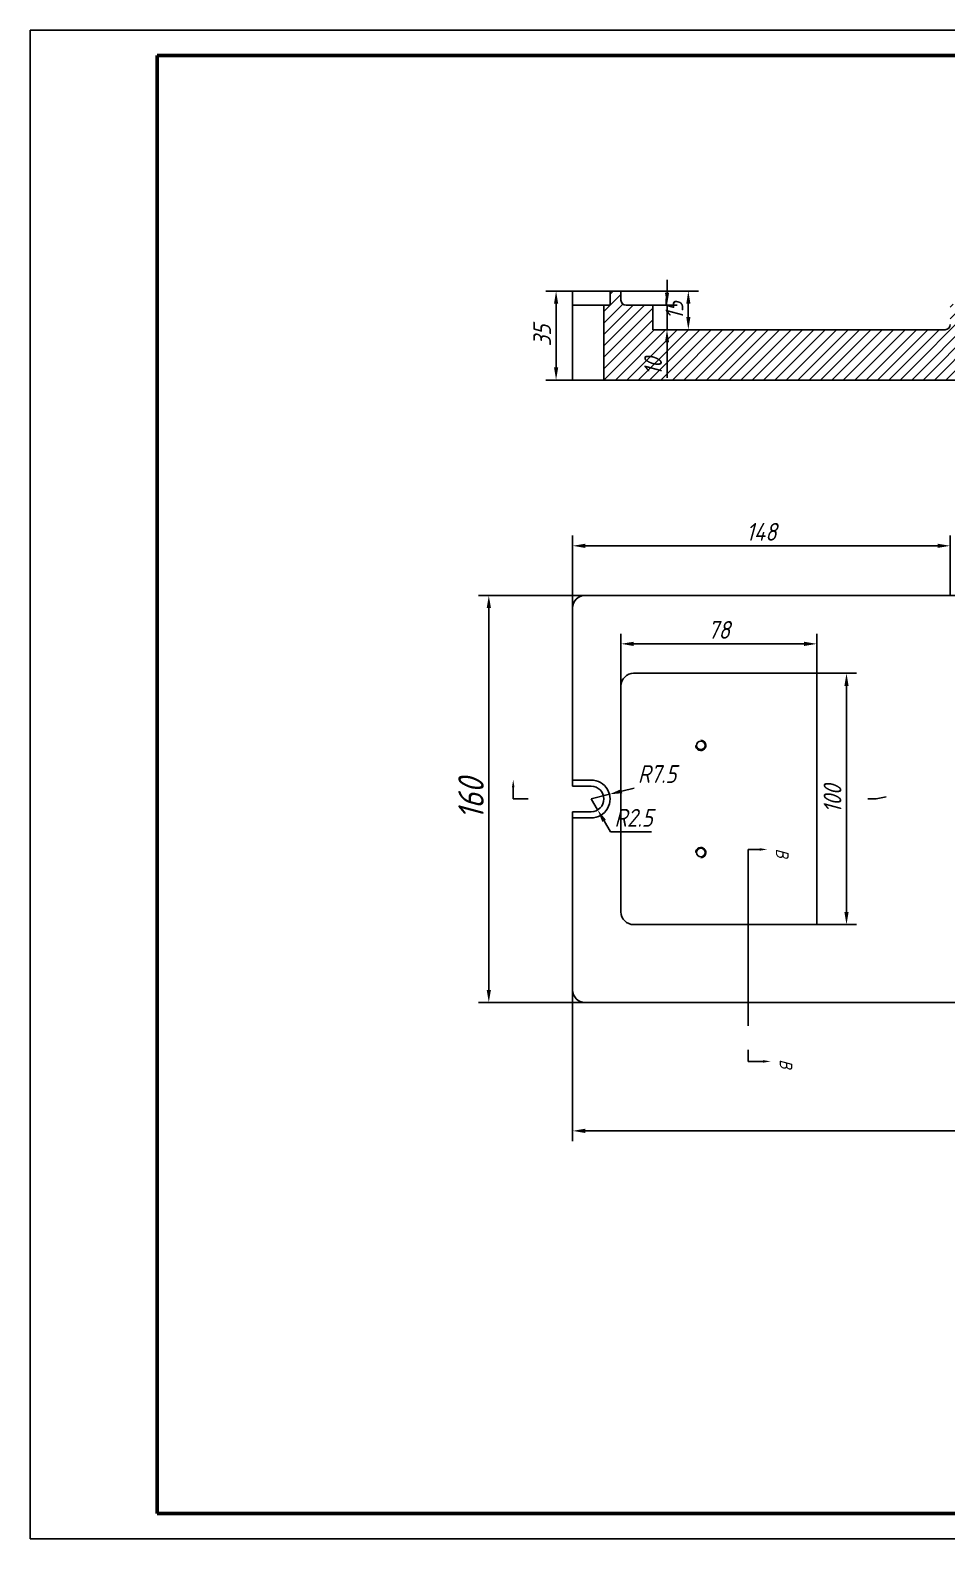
# Model space of a CAD drawing. Header units: millimetres. Extents: x 0 to 420, y 0 to 297.
# Drawn here: x 0 to 180.6, y 0 to 297 of the extents above; entities that cross this region are included whole.
import ezdxf

# ---------------------------------------------------------------- set-up
doc = ezdxf.new("R2010")
doc.units = ezdxf.units.MM
doc.linetypes.add('CENTER', pattern=[50.8, 31.75, -6.35, 6.35, -6.35])
for name, color, linetype, lineweight in [('中心线', 1, 'CENTER', 15), ('分面线', 4, 'Continuous', 50), ('剖面符号', 6, 'Continuous', 25), ('图框标题栏-粗实线', 7, 'Continuous', 50), ('图框标题栏-细实线', 3, 'Continuous', 25), ('尺寸', 2, 'Continuous', 25), ('文字及注释', 4, 'Continuous', 25), ('细实线', 3, 'Continuous', 25)]:
    doc.layers.add(name, color=color, linetype=linetype, lineweight=lineweight)
doc.styles.add('工程字体', font='gbeitc.shx', dxfattribs={"bigfont": 'gbcbig.shx'})
doc.dimstyles.new('国标', dxfattribs={"dimtxt": 3.5, "dimasz": 2.5, "dimexe": 2, "dimexo": 0, "dimgap": 1, "dimtad": 1, "dimdec": 3, "dimdsep": 46, "dimtxsty": '工程字体', "dimcen": 2.5, "dimclrd": 256, "dimclre": 256, "dimclrt": 256, "dimazin": 2, "dimtm": 1e-09, "dimtfac": 0.7, "dimtdec": 3, "dimtmove": 0, "dimatfit": 2, "dimfxl": 2, "dimlwd": -1, "dimlwe": -1, "dimarcsym": 0})
doc.dimstyles.new('国标$4', dxfattribs={"dimtxt": 3.5, "dimasz": 2.5, "dimexe": 2, "dimexo": 0, "dimgap": 1, "dimtad": 1, "dimtoh": 1, "dimdec": 3, "dimdsep": 46, "dimtxsty": '工程字体', "dimcen": 2.5, "dimclrd": 256, "dimclre": 256, "dimclrt": 256, "dimazin": 2, "dimtm": 1e-09, "dimtfac": 0.7, "dimtdec": 3, "dimtmove": 0, "dimatfit": 2, "dimfxl": 2, "dimlwd": -1, "dimlwe": -1, "dimarcsym": 0})

# ---------------------------------------------------------------- blocks, each defined once
blk = doc.blocks.new('*D32')
at = {"layer": 'Defpoints', "color": 0, "lineweight": -3, "transparency": 16777216}
for p in [(110.5, 145.65), (111.78, 143.5)]:
    blk.add_point(p, dxfattribs=at)
at = {"layer": '尺寸', "transparency": 16777216}
for p, q in [((110.5, 145.65), (111.78, 143.5)), ((113.05, 141.34), (114.32, 139.19)), ((114.32, 139.19), (122.39, 139.19))]:
    blk.add_line(p, q, dxfattribs=at)
at = {"layer": '尺寸', "lineweight": -3, "transparency": 16777216}
blk.add_solid([(113.41, 141.56), (112.69, 141.13), (111.78, 143.5)], dxfattribs=at)
at = {"layer": '尺寸', "lineweight": -3, "transparency": 16777216, "insert": (118.85, 141.94), "char_height": 3.5, "attachment_point": 5, "style": '工程字体'}
blk.add_mtext('R2.5', dxfattribs=at)
blk = doc.blocks.new('*D33')
at = {"layer": 'Defpoints', "color": 0, "lineweight": -3, "transparency": 16777216}
for p in [(110.5, 145.65), (114.11, 146.57)]:
    blk.add_point(p, dxfattribs=at)
at = {"layer": '尺寸', "transparency": 16777216}
for p, q in [((110.5, 145.65), (114.11, 146.57)), ((116.53, 147.19), (118.95, 147.81))]:
    blk.add_line(p, q, dxfattribs=at)
at = {"layer": '尺寸', "lineweight": -3, "transparency": 16777216}
blk.add_solid([(116.43, 147.6), (116.63, 146.79), (114.11, 146.57)], dxfattribs=at)
at = {"layer": '尺寸', "lineweight": -3, "transparency": 16777216, "insert": (123.49, 150.56), "char_height": 3.5, "attachment_point": 5, "style": '工程字体'}
blk.add_mtext('R7.5', dxfattribs=at)
blk = doc.blocks.new('*D36')
at = {"layer": 'Defpoints', "color": 0, "lineweight": -3, "transparency": 16777216}
for p in [(109.34, 185.73), (90.34, 105.57), (109.34, 105.57)]:
    blk.add_point(p, dxfattribs=at)
at = {"layer": '尺寸', "transparency": 16777216}
for p, q in [((109.34, 185.73), (88.34, 185.73)), ((90.34, 183.23), (90.34, 108.07)), ((109.34, 105.57), (88.34, 105.57))]:
    blk.add_line(p, q, dxfattribs=at)
at = {"layer": '尺寸', "lineweight": -3, "transparency": 16777216}
for points in [[(89.93, 183.23), (90.76, 183.23), (90.34, 185.73)], [(89.93, 108.07), (90.76, 108.07), (90.34, 105.57)]]:
    blk.add_solid(points, dxfattribs=at)
at = {"layer": '尺寸', "lineweight": -3, "transparency": 16777216, "insert": (86.84, 145.65), "char_height": 3.5, "attachment_point": 5, "rotation": 90, "style": '工程字体'}
blk.add_mtext('{\\H1.4286x;160}', dxfattribs=at)
blk = doc.blocks.new('*D37')
at = {"layer": 'Defpoints', "color": 0, "lineweight": -3, "transparency": 16777216}
for p in [(106.84, 108.07), (273.16, 108.07), (273.16, 80.31)]:
    blk.add_point(p, dxfattribs=at)
at = {"layer": '尺寸', "transparency": 16777216}
for p, q in [((106.84, 108.07), (106.84, 78.31)), ((273.16, 108.07), (273.16, 78.31)), ((109.34, 80.31), (270.66, 80.31))]:
    blk.add_line(p, q, dxfattribs=at)
at = {"layer": '尺寸', "lineweight": -3, "transparency": 16777216}
for points in [[(109.34, 80.73), (109.34, 79.89), (106.84, 80.31)], [(270.66, 80.73), (270.66, 79.89), (273.16, 80.31)]]:
    blk.add_solid(points, dxfattribs=at)
at = {"layer": '尺寸', "lineweight": -3, "transparency": 16777216, "insert": (190, 83.81), "char_height": 3.5, "attachment_point": 5, "style": '工程字体'}
blk.add_mtext('{\\H1.4286x;330}', dxfattribs=at)
blk = doc.blocks.new('*D55')
at = {"layer": 'Defpoints', "color": 0, "lineweight": -3, "transparency": 16777216}
for p in [(106.84, 245.64), (103.59, 228.13), (106.84, 228.13)]:
    blk.add_point(p, dxfattribs=at)
at = {"layer": '尺寸', "transparency": 16777216}
for p, q in [((106.84, 245.64), (101.59, 245.64)), ((103.59, 243.14), (103.59, 230.63)), ((106.84, 228.13), (101.59, 228.13))]:
    blk.add_line(p, q, dxfattribs=at)
at = {"layer": '尺寸', "lineweight": -3, "transparency": 16777216}
for points in [[(103.18, 243.14), (104.01, 243.14), (103.59, 245.64)], [(103.18, 230.63), (104.01, 230.63), (103.59, 228.13)]]:
    blk.add_solid(points, dxfattribs=at)
at = {"layer": '尺寸', "lineweight": -3, "transparency": 16777216, "insert": (100.84, 236.88), "char_height": 3.5, "attachment_point": 5, "rotation": 90, "style": '工程字体'}
blk.add_mtext('35', dxfattribs=at)
blk = doc.blocks.new('*D61')
at = {"layer": 'Defpoints', "color": 0, "lineweight": -3, "transparency": 16777216}
for p in [(154.94, 176.19), (116.37, 165.24), (154.94, 165.24)]:
    blk.add_point(p, dxfattribs=at)
at = {"layer": '尺寸', "transparency": 16777216}
for p, q in [((116.37, 165.24), (116.37, 178.19)), ((118.87, 176.19), (152.44, 176.19)), ((154.94, 165.24), (154.94, 178.19))]:
    blk.add_line(p, q, dxfattribs=at)
at = {"layer": '尺寸', "lineweight": -3, "transparency": 16777216}
for points in [[(118.87, 176.6), (118.87, 175.77), (116.37, 176.19)], [(152.44, 176.6), (152.44, 175.77), (154.94, 176.19)]]:
    blk.add_solid(points, dxfattribs=at)
at = {"layer": '尺寸', "lineweight": -3, "transparency": 16777216, "insert": (135.66, 178.94), "char_height": 3.5, "attachment_point": 5, "style": '工程字体'}
blk.add_mtext('78', dxfattribs=at)
blk = doc.blocks.new('*D62')
at = {"layer": 'Defpoints', "color": 0, "lineweight": -3, "transparency": 16777216}
for p in [(154.94, 170.39), (154.94, 120.91), (160.79, 120.91)]:
    blk.add_point(p, dxfattribs=at)
at = {"layer": '尺寸', "transparency": 16777216}
for p, q in [((154.94, 170.39), (162.79, 170.39)), ((160.79, 167.89), (160.79, 123.41)), ((154.94, 120.91), (162.79, 120.91))]:
    blk.add_line(p, q, dxfattribs=at)
at = {"layer": '尺寸', "lineweight": -3, "transparency": 16777216}
for points in [[(160.38, 167.89), (161.21, 167.89), (160.79, 170.39)], [(160.38, 123.41), (161.21, 123.41), (160.79, 120.91)]]:
    blk.add_solid(points, dxfattribs=at)
at = {"layer": '尺寸', "lineweight": -3, "transparency": 16777216, "insert": (158.04, 145.65), "char_height": 3.5, "attachment_point": 5, "rotation": 90, "style": '工程字体'}
blk.add_mtext('100', dxfattribs=at)
blk = doc.blocks.new('*D64')
at = {"layer": 'Defpoints', "color": 0, "lineweight": -3, "transparency": 16777216}
for p in [(181.22, 195.49), (181.22, 185.73), (106.84, 183.23)]:
    blk.add_point(p, dxfattribs=at)
at = {"layer": '尺寸', "transparency": 16777216}
for p, q in [((106.84, 183.23), (106.84, 197.49)), ((181.22, 185.73), (181.22, 197.49)), ((109.34, 195.49), (178.72, 195.49))]:
    blk.add_line(p, q, dxfattribs=at)
at = {"layer": '尺寸', "lineweight": -3, "transparency": 16777216}
for points in [[(109.34, 195.9), (109.34, 195.07), (106.84, 195.49)], [(178.72, 195.9), (178.72, 195.07), (181.22, 195.49)]]:
    blk.add_solid(points, dxfattribs=at)
at = {"layer": '尺寸', "lineweight": -3, "transparency": 16777216, "insert": (144.03, 198.24), "char_height": 3.5, "attachment_point": 5, "style": '工程字体'}
blk.add_mtext('148', dxfattribs=at)
blk = doc.blocks.new('*D70')
at = {"layer": 'Defpoints', "color": 0, "lineweight": -3, "transparency": 16777216}
for p in [(116.37, 245.64), (122.65, 238.04), (129.64, 238.04)]:
    blk.add_point(p, dxfattribs=at)
at = {"layer": '尺寸', "transparency": 16777216}
for p, q in [((116.37, 245.64), (131.64, 245.64)), ((129.64, 243.14), (129.64, 240.54)), ((122.65, 238.04), (131.64, 238.04))]:
    blk.add_line(p, q, dxfattribs=at)
at = {"layer": '尺寸', "lineweight": -3, "transparency": 16777216}
for points in [[(129.23, 243.14), (130.06, 243.14), (129.64, 245.64)], [(129.23, 240.54), (130.06, 240.54), (129.64, 238.04)]]:
    blk.add_solid(points, dxfattribs=at)
at = {"layer": '尺寸', "lineweight": -3, "transparency": 16777216, "insert": (126.89, 241.84), "char_height": 3.5, "attachment_point": 5, "rotation": 90, "style": '工程字体'}
blk.add_mtext('15', dxfattribs=at)
blk = doc.blocks.new('*D71')
at = {"layer": 'Defpoints', "color": 0, "lineweight": -3, "transparency": 16777216}
for p in [(122.65, 242.84), (122.65, 238.04), (125.44, 238.04)]:
    blk.add_point(p, dxfattribs=at)
at = {"layer": '尺寸', "transparency": 16777216}
for p, q in [((125.44, 245.34), (125.44, 247.84)), ((122.65, 242.84), (127.44, 242.84)), ((125.44, 242.84), (125.44, 238.04)), ((122.65, 238.04), (127.44, 238.04)), ((125.44, 235.54), (125.44, 228.56))]:
    blk.add_line(p, q, dxfattribs=at)
at = {"layer": '尺寸', "lineweight": -3, "transparency": 16777216}
for points in [[(125.03, 245.34), (125.86, 245.34), (125.44, 242.84)], [(125.03, 235.54), (125.86, 235.54), (125.44, 238.04)]]:
    blk.add_solid(points, dxfattribs=at)
at = {"layer": '尺寸', "lineweight": -3, "transparency": 16777216, "insert": (122.69, 230.8), "char_height": 3.5, "attachment_point": 5, "rotation": 90, "style": '工程字体'}
blk.add_mtext('10', dxfattribs=at)

msp = doc.modelspace()

# ---------------------------------------------------------------- hatches: boundary and pattern name
at = {"layer": '剖面符号', "lineweight": -3}
h = msp.add_hatch(dxfattribs=at)
h.set_pattern_fill('ANSI31', color=256, scale=0.5, style=0)
h.set_pattern_definition([(45, (178.294, 899.5707), (-1.122532, 1.122532), [])])
h.paths.add_polyline_path([(185.8985, 243.5258), (185.3152, 243.5258), (184.359, 243.5258), (184.359, 243.2856, -0.41421356), (184.109, 243.0356), (181.218, 243.0356), (181.218, 239.0383, -0.41421356), (180.218, 238.0383), (122.6481, 238.0383), (122.6481, 242.8382), (117.3709, 242.8382, -0.41421356), (116.3709, 243.8382), (116.3709, 245.6372), (114.2231, 245.6372), (114.2231, 242.8382), (113.005, 242.8382), (113.005, 228.1284), (185.8985, 228.1284)])
h.paths.add_polyline_path([(208.0456, 230.8633), (205.5456, 232.2883), (205.5456, 238.0383), (200.0456, 238.0383), (195.1023, 238.0383, -0.41421356), (194.1023, 239.0383), (194.1023, 243.0356), (191.2113, 243.0356, -0.41421356), (190.9613, 243.2856), (190.9613, 243.5258), (190.0052, 243.5258), (189.4218, 243.5258), (189.4218, 228.1284), (235.1602, 228.1284), (235.1602, 243.5258), (233.9011, 243.5258), (233.9011, 243.2856, -0.41421356), (233.6511, 243.0356), (231.1324, 243.0356), (231.1324, 239.0383, -0.41421356), (230.1324, 238.0383), (216.0456, 238.0383), (210.5456, 238.0383), (210.5456, 232.2883)])
h.paths.add_polyline_path([(260.5957, 233.8784), (260.5957, 236.6284), (261.8457, 237.3501), (261.8457, 238.0383), (252.5, 238.0383), (242.7112, 238.0383, -0.41421356), (241.7112, 239.0383), (241.7112, 243.0356), (239.1925, 243.0356, -0.41421356), (238.9425, 243.2856), (238.9425, 243.5258), (238.2435, 243.5258), (237.6835, 243.5258), (237.6835, 228.1284), (256.8457, 228.1284), (256.8457, 229.6284), (257.3457, 230.1284), (260.5957, 230.1284)])
h.paths.add_polyline_path([(273.157, 238.0383), (261.8457, 238.0383), (261.8457, 237.3501), (263.0957, 236.6284), (263.0957, 233.8784), (263.0957, 230.1284), (266.3457, 230.1284), (266.8457, 229.6284), (266.8457, 228.1284), (273.157, 228.1284)])

# ---------------------------------------------------------------- linework, layer by layer
at = {"layer": '中心线', "lineweight": -3}
msp.add_line((141.394, 132.7359), (141.394, 96.2859), dxfattribs=at)
at = {"layer": '分面线', "lineweight": -3}
for p, q in [((95.1447, 145.6502), (95.1447, 147.9493)), ((95.1447, 145.6502), (95.1447, 147.9493)), ((95.1447, 145.6502), (98.1212, 145.6502)), ((95.1447, 145.6502), (98.1212, 145.6502)), ((164.9962, 145.6502), (166.6602, 145.6502)), ((166.6602, 145.6502), (168.577, 146.0467)), ((141.394, 135.7125), (141.394, 132.7359)), ((141.394, 93.9868), (141.394, 96.2859)), ((141.394, 93.9868), (144.3706, 93.9868))]:
    msp.add_line(p, q, dxfattribs=at)
for points in [[(94.8947, 147.9493), (95.3947, 147.9493), (95.1447, 149.4493)], [(94.8947, 147.9493), (95.3947, 147.9493), (95.1447, 149.4493)], [(143.6931, 135.9625), (143.6931, 135.4625), (145.1931, 135.7125)], [(144.3706, 94.2368), (144.3706, 93.7368), (145.8706, 93.9868)]]:
    msp.add_solid(points, dxfattribs=at)
at = {"layer": '图框标题栏-粗实线'}
for p, q in [((415, 292), (25, 292)), ((25, 292), (25, 5)), ((25, 5), (415, 5))]:
    msp.add_line(p, q, dxfattribs=at)
at = {"layer": '图框标题栏-细实线'}
for p, q in [((420, 297), (0, 297)), ((0, 297), (0, 0)), ((0, 0), (420, 0))]:
    msp.add_line(p, q, dxfattribs=at)
at = {"layer": '文字及注释', "lineweight": -3}
msp.add_line((141.394, 135.7125), (143.6931, 135.7125), dxfattribs=at)
at = {"layer": '细实线', "lineweight": -3}
for p, q in [((116.3709, 245.6372), (106.838, 245.6372)), ((106.838, 245.6372), (106.838, 228.1284)), ((114.2231, 242.8382), (114.2231, 245.6372)), ((116.3709, 243.8382), (116.3709, 245.6372)), ((106.838, 242.8382), (114.2231, 242.8382)), ((113.005, 228.1284), (113.005, 242.8382)), ((122.6481, 242.8382), (117.3709, 242.8382)), ((122.6481, 242.8382), (122.6481, 238.0383)), ((180.218, 238.0383), (122.6481, 238.0383)), ((106.838, 228.1284), (256.8457, 228.1284)), ((109.338, 185.7285), (270.657, 185.7285)), ((106.838, 148.1502), (106.838, 183.2285)), ((154.9406, 170.3936), (118.8709, 170.3936)), ((154.9406, 166.7618), (154.9406, 170.3936)), ((116.3709, 167.8936), (116.3709, 145.6502)), ((154.9406, 158.5106), (154.9406, 166.7618)), ((154.9406, 158.5106), (154.9406, 132.7898)), ((116.3709, 123.4067), (116.3709, 145.6502)), ((106.838, 143.1502), (106.838, 108.0718)), ((154.9406, 132.7898), (154.9406, 124.5385)), ((154.9406, 124.5385), (154.9406, 120.9067)), ((154.9406, 120.9067), (118.8709, 120.9067)), ((109.338, 105.5718), (270.657, 105.5718))]:
    msp.add_line(p, q, dxfattribs=at)
at = {"layer": '细实线'}
for p, q in [((110.6371, 149.3739), (106.838, 149.3739)), ((110.505, 148.1502), (106.838, 148.1502)), ((110.505, 143.1502), (106.838, 143.1502)), ((110.548, 141.9307), (106.838, 141.9307))]:
    msp.add_line(p, q, dxfattribs=at)
for centre, radius in [((132.1025, 156.206), 0.8422), ((132.1025, 156.206), 0), ((132.1025, 135.0943), 0.8422), ((132.1025, 135.0943), 0)]:
    msp.add_circle(centre, radius, dxfattribs=at)
at = {"layer": '细实线', "lineweight": -3}
for centre, radius, start, end in [((117.3709, 243.8382), 1, 180, 270), ((180.218, 239.0383), 1, 270, 0), ((109.338, 183.2285), 2.5, 90, 180), ((118.8709, 167.8936), 2.5, 90, 180), ((118.8709, 123.4067), 2.5, 180, 270), ((109.338, 108.0718), 2.5, 180, 270)]:
    msp.add_arc(centre, radius, start, end, dxfattribs=at)
at = {"layer": '细实线'}
for centre, radius, start, end in [((132.1025, 156.206), 1, 180, 90.569268), ((110.505, 145.6502), 3.7181, 269.69367, 90.30633), ((110.505, 145.6502), 2.5, 270, 90), ((132.1025, 135.0943), 1, 269.430732, 180)]:
    msp.add_arc(centre, radius, start, end, dxfattribs=at)

# ---------------------------------------------------------------- texts
at = {"layer": '文字及注释', "lineweight": -3, "char_height": 2.5, "width": 5, "attachment_point": 1, "rotation": 270, "style": '工程字体'}
for insert in [(149.394, 135.8859), (150.1398, 94.3901)]:
    msp.add_mtext('B', dxfattribs=dict(at, insert=insert))

# ---------------------------------------------------------------- dimensions: what is measured, and where the dimension line sits
at = {"layer": '尺寸', "lineweight": -3}
for base, p1, p2, text, picture, middle in [((125.444, 238.0383), (122.6481, 242.8382), (122.6481, 238.0383), '10', '*D71', (122.694, 230.7988)), ((103.594, 228.1284), (106.838, 245.6372), (106.838, 228.1284), '35', '*D55', (100.844, 236.8828)), ((129.644, 238.0383), (116.3709, 245.6372), (122.6481, 238.0383), '15', '*D70', (126.894, 241.8378)), ((160.794, 120.9067), (154.9406, 170.3936), (154.9406, 120.9067), '100', '*D62', (158.044, 145.6502))]:
    dim = msp.add_linear_dim(base=base, p1=p1, p2=p2, angle=90, text=text, dimstyle='国标', dxfattribs=at)
    dim.commit()
    dim.dimension.update_dxf_attribs({"geometry": picture, "text_midpoint": middle})
for base, p1, p2, text, picture, middle in [((181.218, 195.4859), (106.838, 183.2285), (181.218, 185.7285), '148', '*D64', (144.028, 198.2359)), ((154.9406, 176.1859), (116.3709, 165.2359), (154.9406, 165.2359), '78', '*D61', (135.6558, 178.9359)), ((273.157, 80.3109), (106.838, 108.0718), (273.157, 108.0718), '{\\H1.4286x;330}', '*D37', (189.9975, 83.811))]:
    dim = msp.add_linear_dim(base=base, p1=p1, p2=p2, text=text, dimstyle='国标', dxfattribs=at)
    dim.commit()
    dim.dimension.update_dxf_attribs({"geometry": picture, "text_midpoint": middle})
dim = msp.add_linear_dim(base=(90.344, 105.5718), p1=(109.338, 185.7285), p2=(109.338, 105.5718), angle=90, text='{\\H1.4286x;160}', dimstyle='国标', dxfattribs=at)
dim.commit()
dim.dimension.update_dxf_attribs({"geometry": '*D36', "text_midpoint": (90.344, 145.6502), "dimtype": 160})
dim = msp.add_radius_dim(center=(110.505, 145.6502), mpoint=(114.1068, 146.5731), text='R7.5', dimstyle='国标$4', dxfattribs=at)
dim.commit()
dim.dimension.update_dxf_attribs({"geometry": '*D33', "text_midpoint": (123.4867, 150.5642)})
dim = msp.add_radius_dim(center=(110.505, 145.6502), mpoint=(111.7756, 143.4971), dimstyle='国标$4', dxfattribs=at)
dim.commit()
dim.dimension.update_dxf_attribs({"geometry": '*D32', "text_midpoint": (118.8532, 141.9411)})

doc.saveas('drawing.dxf')
